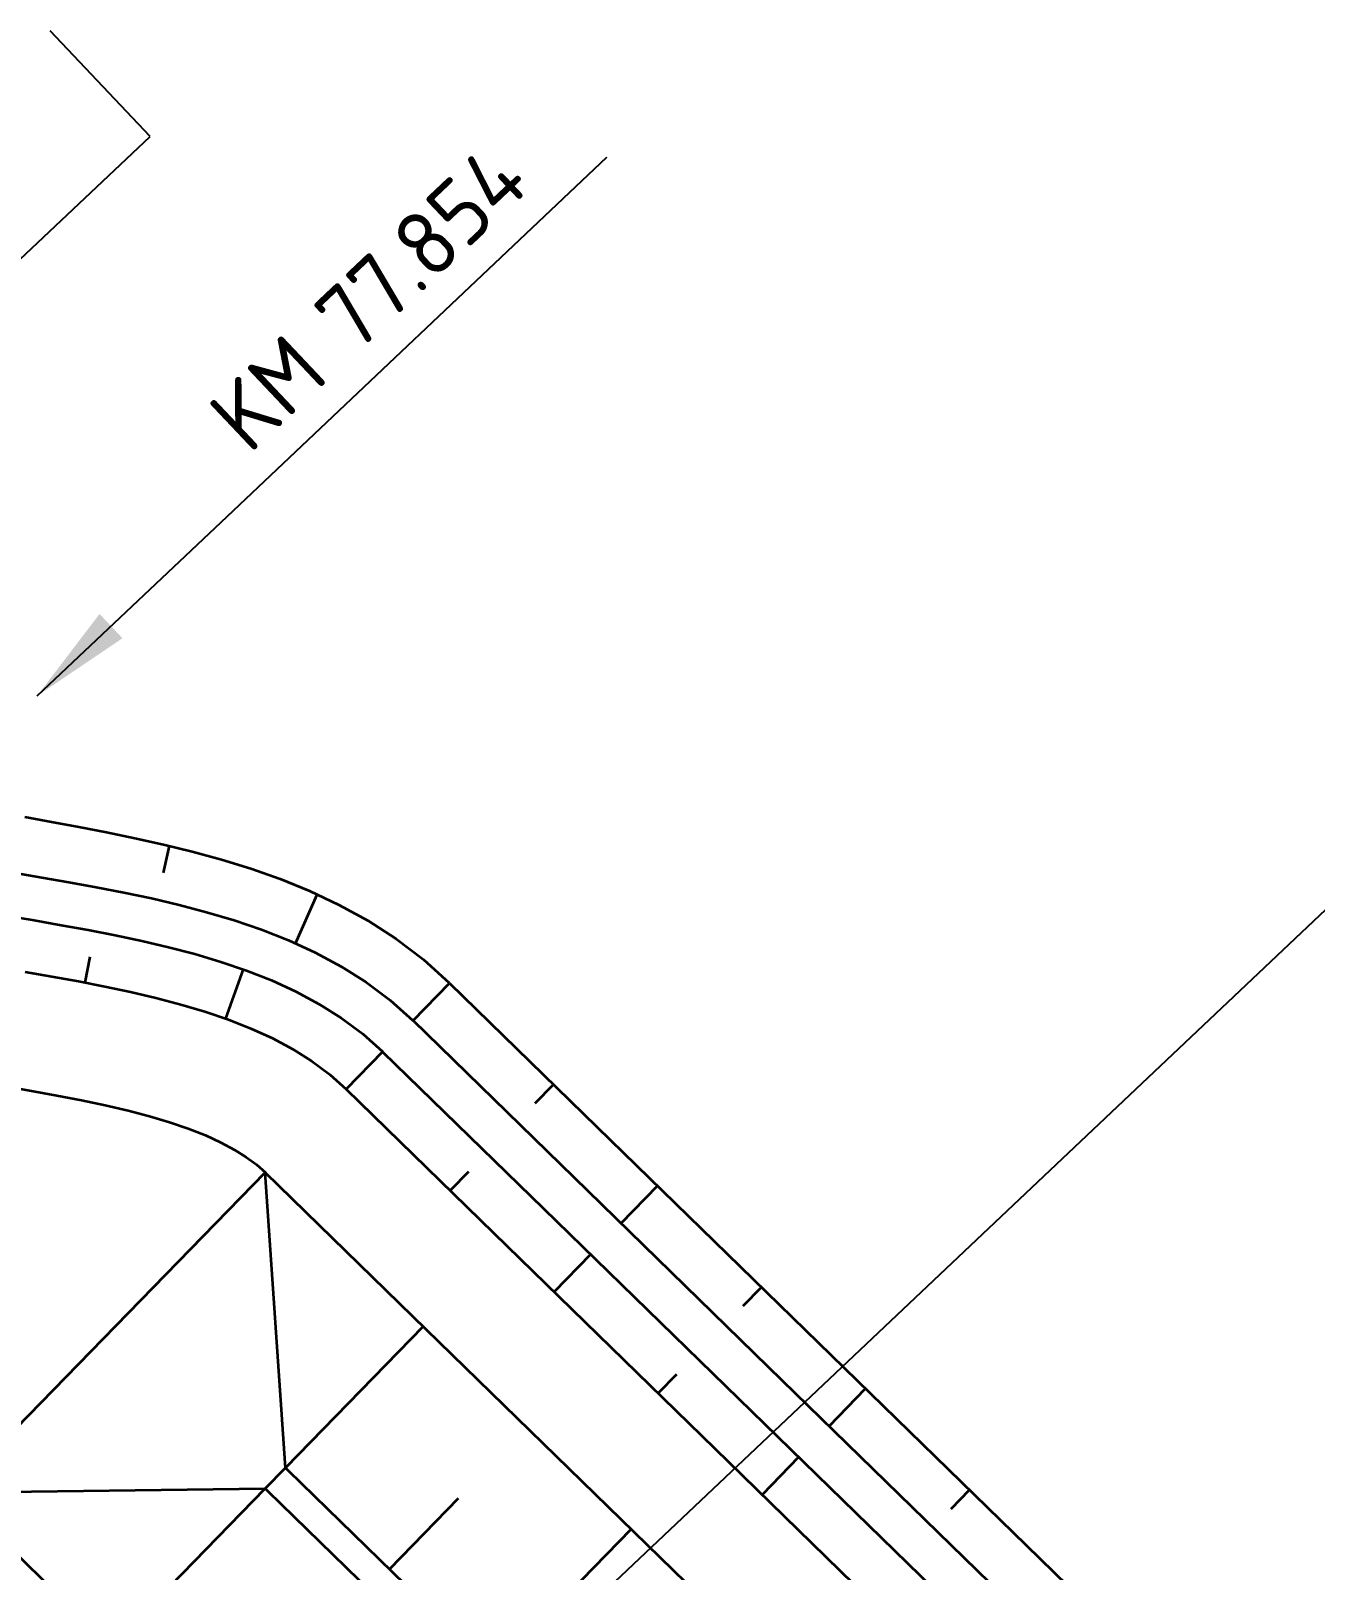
# Model space of a CAD drawing. Header units: metres. Extents: x 134219 to 139178, y 438661 to 444352.
# Drawn here: x 137368.2 to 137412.4, y 440411.1 to 440464.1 of the extents above; entities that cross this region are included whole.
import ezdxf

# ---------------------------------------------------------------- set-up
doc = ezdxf.new("R2010")
doc.units = ezdxf.units.M
doc.linetypes.add('13strp', pattern=[4, 1, -3])
for name, color, linetype, lineweight in [('N-WE-AM-KILOMETRERING-S', 7, 'Continuous', 25), ('Utd-ondergr-nw', 8, '13strp', 35), ('X-XX-AL-AANPIJLING-G', 7, 'Continuous', 18), ('X-XX-AL-AANPIJLING-S', 7, 'Continuous', 25)]:
    doc.layers.add(name, color=color, linetype=linetype, lineweight=lineweight)
doc.layers.add('N-WE-KL-MONITORING-T25', color=2, linetype='Continuous')
doc.styles.add('ISO18', font='NLCS-ISO.ttf')
doc.styles.add('ISO25', font='NLCS-ISO.ttf')
doc.styles.add('NLCS-ISO', font='NLCS-ISO.ttf')
doc.dimstyles.new('UTD', dxfattribs={"dimtxt": 1.8, "dimasz": 1.8, "dimexe": 0, "dimexo": 0, "dimgap": 0.5, "dimtad": 1, "dimdec": 1, "dimzin": 1, "dimdsep": 46, "dimtxsty": 'ISO18', "dimcen": 2.5, "dimclrd": 256, "dimclre": 256, "dimclrt": 1, "dimadec": 0, "dimazin": 0, "dimtfac": 1, "dimtdec": 1, "dimtmove": 0, "dimatfit": 3, "dimfxl": 0, "dimlwd": -1, "dimlwe": -1, "dimarcsym": 0})

# ---------------------------------------------------------------- blocks, each defined once
blk = doc.blocks.new('SAL-AM_KILOMETRERING-SO (1)')
blk.add_lwpolyline([(10, 0), (19, 0), (37, 0)])
at = {"style": 'NLCS-ISO'}
blk.add_text('KM', height=2.25, dxfattribs=at).set_placement((21, 1))
blk.add_attdef('KM', (26, 1), '', height=2.25, dxfattribs=at)

msp = doc.modelspace()

# ---------------------------------------------------------------- linework, layer by layer
at = {"layer": 'Utd-ondergr-nw', "linetype": 'Continuous', "flags": 128}
for points in [[(137367.964, 440437.001), (137368.882, 440436.831), (137369.821, 440436.655), (137370.778, 440436.469), (137371.751, 440436.269), (137372.736, 440436.05), (137373.731, 440435.806), (137374.734, 440435.532), (137375.743, 440435.22), (137376.756, 440434.863), (137377.769, 440434.452), (137378.78, 440433.977), (137379.783, 440433.428), (137380.752, 440432.805), (137381.695, 440432.089), (137382.582, 440431.288)], [(137372.738, 440435.073), (137372.948, 440435.998)], [(137367.629, 440435.075), (137368.549, 440434.916), (137369.481, 440434.752), (137370.423, 440434.581), (137371.371, 440434.397), (137372.323, 440434.196), (137373.276, 440433.973), (137374.227, 440433.723), (137375.174, 440433.441), (137376.115, 440433.12), (137377.045, 440432.753), (137377.963, 440432.332), (137378.862, 440431.849), (137379.723, 440431.306), (137380.552, 440430.687), (137381.329, 440429.995)], [(137377.287, 440432.642), (137378.034, 440434.328)], [(137367.372, 440433.597), (137368.292, 440433.438), (137369.217, 440433.276), (137370.146, 440433.107), (137371.073, 440432.927), (137371.997, 440432.731), (137372.915, 440432.517), (137373.823, 440432.279), (137374.718, 440432.012), (137375.597, 440431.712), (137376.457, 440431.373), (137377.295, 440430.989), (137378.107, 440430.553), (137378.874, 440430.07), (137379.604, 440429.525), (137380.285, 440428.919)], [(137370.2, 440432.179), (137370.032, 440431.295)], [(137367.983, 440431.665), (137368.9, 440431.504), (137369.813, 440431.338), (137370.716, 440431.162), (137371.607, 440430.974), (137372.482, 440430.77), (137373.337, 440430.546), (137374.17, 440430.298), (137374.976, 440430.023), (137375.752, 440429.717), (137376.494, 440429.377), (137377.2, 440428.998), (137377.854, 440428.586), (137378.466, 440428.13), (137379.032, 440427.626)], [(137375.481, 440431.752), (137374.871, 440430.058)], [(137381.335, 440429.989), (137382.591, 440431.278)], [(137382.591, 440431.278), (137388.127, 440425.883), (137395.289, 440418.903), (137402.45, 440411.924), (137409.612, 440404.944), (137416.773, 440397.965), (137423.935, 440390.986), (137431.096, 440384.006), (137438.258, 440377.027), (137445.419, 440370.047), (137451.177, 440364.435)], [(137381.335, 440429.989), (137386.871, 440424.594), (137394.032, 440417.614), (137401.194, 440410.635), (137408.355, 440403.655), (137415.517, 440396.676), (137422.678, 440389.697), (137429.84, 440382.717), (137437.001, 440375.738), (137444.163, 440368.758), (137451.324, 440361.779), (137458.486, 440354.799), (137465.647, 440347.82), (137472.809, 440340.84), (137479.97, 440333.861), (137487.132, 440326.881), (137494.293, 440319.902), (137501.455, 440312.922)], [(137380.288, 440428.915), (137379.032, 440427.626)], [(137380.288, 440428.915), (137385.824, 440423.52), (137392.985, 440416.54), (137400.147, 440409.561), (137407.308, 440402.581), (137414.47, 440395.602), (137421.631, 440388.622), (137428.793, 440381.643), (137435.954, 440374.663), (137443.116, 440367.684), (137450.277, 440360.704), (137457.439, 440353.725), (137464.6, 440346.745), (137471.762, 440339.766), (137478.923, 440332.786), (137486.085, 440325.807), (137493.246, 440318.827), (137500.408, 440311.848)], [(137367.297, 440427.724), (137368.197, 440427.566), (137369.073, 440427.407), (137369.921, 440427.242), (137370.738, 440427.07), (137371.519, 440426.888), (137372.258, 440426.694), (137372.952, 440426.488), (137373.595, 440426.268), (137374.184, 440426.037), (137374.714, 440425.794), (137375.185, 440425.543), (137375.59, 440425.289), (137375.939, 440425.029), (137376.248, 440424.754)], [(137379.032, 440427.626), (137384.568, 440422.231), (137391.729, 440415.251), (137398.891, 440408.272), (137406.052, 440401.292), (137413.214, 440394.313), (137420.375, 440387.333), (137427.537, 440380.354), (137434.698, 440373.374), (137441.86, 440366.395), (137449.021, 440359.415), (137456.183, 440352.436), (137463.344, 440345.456), (137470.505, 440338.477), (137477.667, 440331.497), (137484.828, 440324.518), (137491.99, 440317.538), (137499.151, 440310.559)], [(137385.544, 440427.144), (137386.172, 440427.788)], [(137376.24, 440424.761), (137381.776, 440419.366), (137388.937, 440412.387), (137396.099, 440405.407), (137403.26, 440398.428), (137410.422, 440391.448), (137417.583, 440384.469), (137424.745, 440377.489), (137431.906, 440370.51), (137439.068, 440363.53), (137446.229, 440356.551), (137453.391, 440349.571), (137460.552, 440342.592), (137467.714, 440335.612), (137474.875, 440328.633), (137482.037, 440321.653), (137489.198, 440314.674), (137496.36, 440307.694), (137503.521, 440300.715)], [(137383.241, 440424.781), (137382.613, 440424.136)], [(137388.497, 440423.01), (137389.753, 440424.299)], [(137387.45, 440421.935), (137386.193, 440420.646)], [(137392.705, 440420.164), (137393.334, 440420.809)], [(137381.683, 440419.457), (137376.942, 440414.593)], [(137390.402, 440417.801), (137389.774, 440417.157)], [(137395.658, 440416.03), (137396.914, 440417.319)], [(137394.611, 440414.956), (137393.355, 440413.667)], [(137376.942, 440414.593), (137377.035, 440414.502), (137384.197, 440407.523), (137391.358, 440400.543), (137398.52, 440393.564), (137405.681, 440386.584), (137412.843, 440379.605), (137420.004, 440372.625), (137427.166, 440365.646), (137434.327, 440358.666), (137441.489, 440351.687), (137448.65, 440344.707), (137455.812, 440337.728), (137462.973, 440330.748), (137470.135, 440323.769), (137477.296, 440316.789), (137484.458, 440309.81), (137491.619, 440302.83), (137498.781, 440295.851)], [(137370.94, 440408.434), (137376.244, 440413.877)], [(137376.244, 440413.877), (137376.337, 440413.786), (137383.499, 440406.806), (137390.66, 440399.827), (137397.822, 440392.847), (137404.983, 440385.868), (137412.145, 440378.888), (137419.306, 440371.909), (137426.468, 440364.929), (137433.629, 440357.95), (137440.791, 440350.971), (137447.952, 440343.991), (137455.114, 440337.012), (137462.275, 440330.032), (137469.437, 440323.053), (137476.598, 440316.073), (137483.76, 440309.094), (137490.921, 440302.114), (137498.083, 440295.135), (137505.244, 440288.155)], [(137365.497, 440413.738), (137371.033, 440408.343), (137378.194, 440401.363), (137385.356, 440394.384), (137392.517, 440387.404), (137399.679, 440380.425), (137406.84, 440373.445), (137414.002, 440366.466), (137421.163, 440359.486), (137428.325, 440352.507), (137435.486, 440345.527), (137442.648, 440338.548), (137449.809, 440331.568), (137456.971, 440324.589), (137464.132, 440317.609), (137471.293, 440310.63), (137478.455, 440303.651), (137485.616, 440296.671), (137492.778, 440289.692), (137499.939, 440282.712)], [(137382.893, 440413.535), (137380.523, 440411.103)], [(137399.867, 440413.185), (137400.495, 440413.829)], [(137388.844, 440412.477), (137384.104, 440407.613)]]:
    msp.add_lwpolyline(points, dxfattribs=at)
msp.add_lwpolyline([(137365.497, 440413.738), (137376.244, 440413.877), (137376.942, 440414.593), (137376.24, 440424.761), (137365.497, 440413.738)], close=True, dxfattribs=at)
at = {"layer": 'X-XX-AL-AANPIJLING-S'}
for p, q in [((137372.277, 440460.425), (137368.842, 440464.059)), ((137441.236, 440460.721), (137359.24, 440383.215)), ((137346.639, 440436.192), (137372.277, 440460.425))]:
    msp.add_line(p, q, dxfattribs=at)

# ---------------------------------------------------------------- block references
at = {"layer": 'N-WE-AM-KILOMETRERING-S'}
ref = msp.add_blockref('SAL-AM_KILOMETRERING-SO (1)', (137361.123, 440434.293), dxfattribs=dict(at, rotation=43.38732528105952))
ref.add_attrib('KM', '77.854', (137379.331, 440452.88), dxfattribs={"layer": 'N-WE-KL-MONITORING-T25', "height": 2.25, "rotation": 43.3873, "style": 'ISO25'})

# ---------------------------------------------------------------- leaders
at = {"layer": 'X-XX-AL-AANPIJLING-G'}
msp.add_leader([(137368.39, 440441.162), (137388.012, 440459.709)], dimstyle='UTD', override={"dimasz": 3.5, "dimfxl": 0}, dxfattribs=at)

doc.saveas('drawing.dxf')
